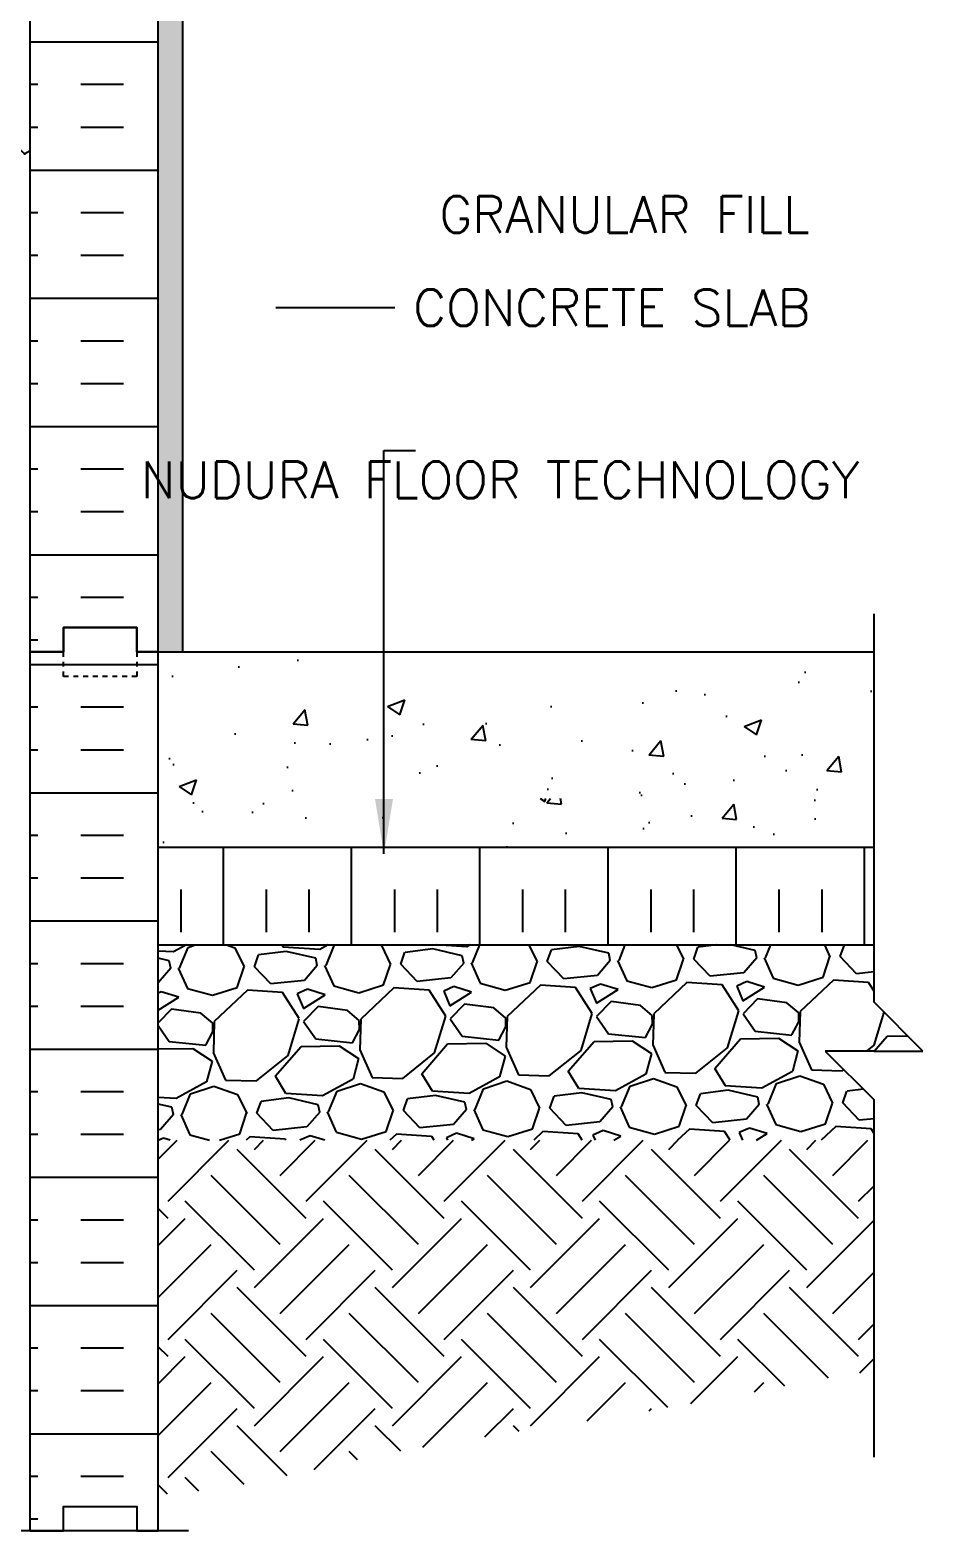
# Model space of a CAD drawing. Header units: inches. Extents: x 45.5 to 101.8, y 21.2 to 93.9.
# Drawn here: x 83.49 to 101.78, y 38.9 to 69.64 of the extents above; entities that cross this region are included whole.
import ezdxf
from ezdxf.enums import TextEntityAlignment as Align

# ---------------------------------------------------------------- set-up
doc = ezdxf.new("R2010")
doc.units = ezdxf.units.IN
doc.header["$LTSCALE"] = 0.5
doc.header["$MEASUREMENT"] = 0
doc.linetypes.add('DASHED2', pattern=[0.375, 0.25, -0.125])
doc.linetypes.add('DASHEDX2', pattern=[1.5, 1, -0.5])
for name, color, linetype in [('HATCH', 12, 'Continuous'), ('line25', 2, 'Continuous'), ('LINE50', 5, 'Continuous'), ('LINE9', 9, 'Continuous'), ('TEXT', 4, 'Continuous')]:
    doc.layers.add(name, color=color, linetype=linetype)
doc.styles.add('DIM', font='romans.shx', dxfattribs={"width": 0.7})
doc.styles.add('ROMANS', font='romans.shx', dxfattribs={"height": 1.125})
doc.dimstyles.new('ext_12', dxfattribs={"dimscale": 12, "dimtxt": 0.09375, "dimasz": 0.09375, "dimexe": 0.09375, "dimexo": 0.0625, "dimgap": 0.0625, "dimtad": 1, "dimdec": 1, "dimzin": 3, "dimdsep": 46, "dimlunit": 4, "dimtxsty": 'DIM', "dimcen": 0.09, "dimdle": 0.09375, "dimclrt": 4, "dimadec": 0, "dimazin": 0, "dimtfac": 1, "dimtdec": 1, "dimtmove": 2, "dimatfit": 3, "dimfxl": 0, "dimfrac": 2, "dimtolj": 1, "dimtzin": 0, "dimarcsym": 0})
pattern_1 = [(50, (111.077, 19.0182), (3.5863, -0.31376), [0.375, -4.125]), (355, (111.077, 19.018), (-0.69376, 3.76096), [0.3, -3.3]), (100.451, (111.3758, 18.992), (2.89255, 3.4472), [0.3187, -3.5057]), (46.184, (111.077, 20.018), (5.3362, -0.8276), [0.5625, -6.1875]), (96.636, (111.5216, 19.949), (4.6733, 4.8706), [0.47805, -5.25856]), (351.184, (111.077, 20.018), (4.6733, 4.8706), [0.45, -4.95]), (21, (111.577, 19.7682), (2.98454, -2.0131), [0.375, -4.125]), (326, (111.577, 19.768), (1.21658, 3.62575), [0.3, -3.3]), (71.451, (111.8257, 19.6004), (4.2011, 1.61265), [0.3187, -3.5057]), (37.5, (111.077, 19.0182), (0.0608, 1.66447), [0, -3.26, 0, -3.35, 0, -3.3125]), (7.5, (111.077, 19.0182), (1.31535, 1.97206), [0, -1.91, 0, -3.185, 0, -1.2625]), (327.5, (109.962, 19.0182), (2.669112, -0.112774), [0, -1.25, 0, -3.9, 0, -5.175]), (317.5, (109.462, 19.0182), (2.91593, 0.50052), [0, -1.625, 0, -2.59, 0, -3.675])]

msp = doc.modelspace()

# ---------------------------------------------------------------- hatches: boundary and pattern name
h = msp.add_hatch()
h.set_pattern_fill('AR-CONC', color=12, scale=0.02, style=0)
h.set_pattern_definition([(50, (-1153.524, -50.1647), (3.6436934, -0.318782), [0.381, -4.191]), (355, (-1153.524, -50.1647), (-0.704857, 3.821133), [0.3048, -3.3528]), (100.451, (-1153.2203, -50.1913), (2.93885, 3.502334), [0.3238, -3.5618]), (46.1842, (-1153.524, -49.1487), (5.421581, -0.840847), [0.5715, -6.2865]), (96.6356, (-1153.072, -49.219), (4.748085, 4.948511), [0.4857, -5.3427]), (351.184, (-1153.524, -49.149), (4.748092, 4.948502), [0.4572, -5.0292]), (21, (-1153.016, -49.4027), (3.0322976, -2.0453104), [0.381, -4.191]), (326, (-1153.016, -49.4027), (1.236041, 3.683759), [0.3048, -3.3528]), (71.4514, (-1152.7632, -49.573), (4.26833, 1.638457), [0.3238, -3.5618]), (37.5, (-1153.5239, -50.1647), (0.061772, 1.6911008), [0, -3.31216, 0, -3.4036, 0, -3.3655]), (7.5, (-1153.524, -50.1647), (1.3363933, 2.0036115), [0, -1.94056, 0, -3.23596, 0, -1.2827]), (327.5, (-1154.6568, -50.1647), (2.7118119, -0.1145749), [0, -1.27, 0, -3.9624, 0, -5.2578]), (317.5, (-1155.1648, -50.1647), (2.9625836, 0.50853), [0, -1.651, 0, -2.63144, 0, -3.7338])])
h.paths.add_polyline_path([(87.451, 56.901), (87.451, 54.158), (87.451, 53.901), (100.778, 53.901), (100.778, 56.901)])
h.paths.add_polyline_path([(87.451, 56.901), (86.118, 56.901), (86.118, 53.901), (87.451, 53.901), (87.451, 54.158)])
h = msp.add_hatch()
h.set_pattern_fill('AR-CONC', color=12, scale=0.5, style=0)
h.set_pattern_definition(pattern_1)
h.paths.add_polyline_path([(87.451, 53.901), (86.118, 53.901), (86.118, 52.901), (87.451, 52.901)])
h = msp.add_hatch()
h.set_pattern_fill('AR-CONC', color=12, scale=0.5, style=0)
h.set_pattern_definition(pattern_1)
h.paths.add_polyline_path([(100.778, 52.901), (100.778, 53.901), (87.451, 53.901), (87.451, 52.901)])
at = {"layer": 'HATCH'}
h = msp.add_hatch(dxfattribs=at)
h.set_pattern_fill('AR-SAND', color=256, scale=0.25, style=0)
h.set_pattern_definition([(37.5, (111.07695, 19.01817), (-0.0157483, 0.481706), [0, -0.38, 0, -0.425, 0, -0.40625]), (7.5, (111.07695, 19.0182), (0.442444, 0.7055365), [0, -0.205, 0, -0.3425, 0, -0.13125]), (327.5, (110.76945, 19.01817), (0.7785355, 0.0014148), [0, -0.125, 0, -0.45, 0, -0.5875]), (317.5, (110.76945, 19.0182), (0.7515317, 0.219419), [0, -0.0625, 0, -0.295, 0, -0.3375])])
h.paths.add_polyline_path([(86.618, 92.901), (86.118, 92.901), (86.118, 74.901), (86.118, 56.901), (86.618, 56.901)])
h = msp.add_hatch(dxfattribs=at)
h.set_pattern_fill('INSUL', color=256, scale=7, style=0)
h.set_pattern_definition([(180, (3009.6541, -340.109), (0, 2.625), []), (180, (3009.6541, -339.234), (0, 2.625), [0.875, -0.875]), (180, (3009.6541, -338.359), (0, 2.625), [0.875, -0.875])])
h.paths.add_polyline_path([(86.118, 56.901), (85.68, 56.901), (85.68, 57.401), (84.18, 57.401), (84.18, 56.901), (83.493, 56.901), (83.493, 74.901), (84.18, 74.901), (84.18, 75.401), (85.68, 75.401), (85.68, 74.901), (86.118, 74.901)])
h = msp.add_hatch(dxfattribs=at)
h.set_pattern_fill('INSUL', color=256, scale=7, style=0)
h.set_pattern_definition([(180, (3009.6541, -358.109), (0, 2.625), []), (180, (3009.6541, -357.234), (0, 2.625), [0.875, -0.875]), (180, (3009.6541, -356.359), (0, 2.625), [0.875, -0.875])])
h.paths.add_polyline_path([(86.118, 38.901), (85.68, 38.901), (85.68, 39.401), (84.18, 39.401), (84.18, 38.901), (83.493, 38.901), (83.493, 56.901), (84.18, 56.901), (84.18, 57.401), (85.68, 57.401), (85.68, 56.901), (86.118, 56.901)])
h = msp.add_hatch(dxfattribs=at)
h.set_pattern_fill('INSUL', color=256, scale=7, angle=90, style=0)
h.set_pattern_definition([(270, (111.077, 81.783), (-2.625, -2e-16), []), (270, (110.202, 81.783), (-2.625, -2e-16), [0.875, -0.875]), (270, (109.327, 81.783), (-2.625, -2e-16), [0.875, -0.875])])
h.paths.add_polyline_path([(100.778, 52.901), (100.778, 50.901), (86.118, 50.901), (86.118, 52.901)])

# ---------------------------------------------------------------- linework, layer by layer
for p, q in [((86.431, 50.757), (86.118, 50.777)), ((86.694, 50.901), (86.431, 50.757)), ((86.556, 50.429), (86.729, 50.852)), ((86.729, 50.852), (86.875, 50.901)), ((87.516, 50.901), (87.689, 50.839)), ((87.689, 50.839), (87.876, 50.452)), ((88.741, 50.767), (88.172, 50.697)), ((88.68, 50.856), (88.653, 50.901)), ((89.43, 50.809), (88.679, 50.856)), ((89.343, 50.628), (88.741, 50.767)), ((89.598, 50.901), (89.43, 50.809)), ((89.556, 50.481), (89.727, 50.901)), ((90.662, 50.901), (90.689, 50.891)), ((90.689, 50.891), (90.876, 50.504)), ((91.086, 50.508), (91.171, 50.75)), ((91.74, 50.819), (91.172, 50.749)), ((92.343, 50.68), (91.74, 50.82)), ((92.43, 50.862), (91.81, 50.901)), ((92.501, 50.901), (92.43, 50.861)), ((92.555, 50.534), (92.705, 50.901)), ((93.709, 50.901), (93.875, 50.557)), ((94.085, 50.56), (94.171, 50.802)), ((94.74, 50.872), (94.171, 50.802)), ((95.342, 50.732), (94.74, 50.872)), ((95.375, 50.583), (95.342, 50.732)), ((95.555, 50.586), (95.683, 50.901)), ((96.734, 50.901), (96.875, 50.609)), ((97.085, 50.613), (97.171, 50.854)), ((97.548, 50.901), (97.171, 50.854)), ((98.342, 50.785), (97.842, 50.901)), ((98.375, 50.635), (98.342, 50.785)), ((98.554, 50.638), (98.661, 50.901)), ((99.759, 50.901), (99.874, 50.661)), ((100.084, 50.665), (100.168, 50.901)), ((86.344, 50.575), (86.118, 50.628)), ((86.376, 50.426), (86.118, 50.128)), ((86.376, 50.426), (86.344, 50.575)), ((86.526, 50.428), (86.714, 50.012)), ((87.733, 50.03), (87.876, 50.452)), ((88.086, 50.456), (88.172, 50.697)), ((88.422, 50.102), (88.086, 50.456)), ((89.376, 50.478), (89.111, 50.174)), ((89.376, 50.478), (89.343, 50.628)), ((89.526, 50.481), (89.713, 50.064)), ((90.733, 50.082), (90.876, 50.504)), ((91.422, 50.154), (91.086, 50.509)), ((92.375, 50.531), (92.111, 50.226)), ((92.376, 50.53), (92.343, 50.68)), ((92.525, 50.533), (92.713, 50.116)), ((93.733, 50.134), (93.875, 50.557)), ((94.421, 50.207), (94.085, 50.561)), ((95.375, 50.583), (95.11, 50.278)), ((95.525, 50.586), (95.712, 50.169)), ((96.732, 50.187), (96.875, 50.609)), ((97.421, 50.259), (97.085, 50.613)), ((98.375, 50.635), (98.11, 50.331)), ((98.524, 50.638), (98.712, 50.221)), ((99.732, 50.239), (99.874, 50.662)), ((100.42, 50.311), (100.084, 50.666)), ((89.111, 50.174), (88.422, 50.102)), ((92.111, 50.226), (91.422, 50.154)), ((92.713, 50.116), (93.225, 49.975)), ((93.225, 49.975), (93.733, 50.134)), ((95.11, 50.278), (94.421, 50.206)), ((95.712, 50.169), (96.225, 50.028)), ((96.225, 50.028), (96.732, 50.186)), ((96.943, 50.13), (96.264, 49.488)), ((97.664, 50.083), (96.943, 50.13)), ((98.11, 50.331), (97.421, 50.259)), ((98.173, 50.152), (97.965, 50.058)), ((98.535, 50.038), (98.173, 50.152)), ((98.712, 50.221), (99.224, 50.08)), ((99.224, 50.08), (99.732, 50.239)), ((99.943, 50.183), (99.264, 49.541)), ((100.664, 50.135), (99.943, 50.182)), ((100.778, 50.348), (100.42, 50.311)), ((100.778, 49.956), (100.664, 50.135)), ((86.175, 49.942), (86.118, 49.916)), ((86.118, 49.567), (86.537, 49.829)), ((86.537, 49.829), (86.175, 49.942)), ((86.714, 50.012), (87.226, 49.87)), ((87.226, 49.87), (87.734, 50.029)), ((87.945, 49.973), (87.266, 49.331)), ((88.666, 49.926), (87.945, 49.973)), ((89.005, 49.392), (88.666, 49.926)), ((89.174, 49.995), (88.966, 49.901)), ((88.966, 49.901), (89.091, 49.603)), ((89.091, 49.603), (89.536, 49.881)), ((89.536, 49.881), (89.174, 49.995)), ((89.713, 50.064), (90.226, 49.923)), ((90.226, 49.923), (90.733, 50.082)), ((90.944, 50.025), (90.265, 49.384)), ((91.665, 49.978), (90.944, 50.025)), ((92.005, 49.444), (91.665, 49.978)), ((91.965, 49.953), (92.091, 49.655)), ((92.174, 50.047), (91.966, 49.953)), ((92.091, 49.655), (92.536, 49.933)), ((92.536, 49.933), (92.174, 50.047)), ((93.944, 50.078), (93.265, 49.436)), ((94.665, 50.03), (93.944, 50.078)), ((95.004, 49.496), (94.665, 50.031)), ((95.173, 50.099), (94.965, 50.006)), ((94.965, 50.006), (95.09, 49.708)), ((95.09, 49.708), (95.535, 49.986)), ((95.536, 49.986), (95.174, 50.099)), ((98.004, 49.549), (97.665, 50.083)), ((97.965, 50.058), (98.09, 49.76)), ((98.09, 49.76), (98.535, 50.038)), ((98.389, 49.795), (98.095, 49.49)), ((98.991, 49.716), (98.389, 49.795)), ((86.391, 49.586), (86.118, 49.303)), ((86.993, 49.507), (86.391, 49.586)), ((87.236, 49.3), (86.993, 49.506)), ((89.391, 49.638), (89.096, 49.333)), ((89.992, 49.559), (89.391, 49.638)), ((90.236, 49.353), (89.992, 49.558)), ((92.39, 49.691), (92.095, 49.385)), ((92.992, 49.611), (92.39, 49.691)), ((93.236, 49.405), (92.992, 49.611)), ((94.777, 48.742), (95.004, 49.496)), ((95.39, 49.743), (95.095, 49.438)), ((95.991, 49.664), (95.39, 49.743)), ((96.235, 49.457), (95.992, 49.663)), ((96.264, 49.488), (96.245, 48.858)), ((97.777, 48.794), (98.004, 49.549)), ((98.094, 49.49), (98.341, 49.134)), ((99.235, 49.51), (98.991, 49.716)), ((99.238, 49.33), (99.234, 49.51)), ((99.264, 49.541), (99.245, 48.91)), ((100.776, 48.847), (100.98, 49.525)), ((86.118, 49.25), (86.343, 48.925)), ((87.239, 49.121), (87.236, 49.301)), ((87.266, 49.331), (87.247, 48.701)), ((88.778, 48.637), (89.005, 49.391)), ((89.096, 49.333), (89.342, 48.977)), ((90.239, 49.173), (90.236, 49.353)), ((90.265, 49.384), (90.246, 48.753)), ((91.778, 48.69), (92.004, 49.444)), ((92.095, 49.386), (92.342, 49.03)), ((93.093, 48.953), (93.238, 49.225)), ((93.238, 49.225), (93.235, 49.405)), ((93.265, 49.436), (93.246, 48.806)), ((95.095, 49.438), (95.341, 49.082)), ((96.093, 49.005), (96.238, 49.278)), ((96.238, 49.278), (96.235, 49.458)), ((99.092, 49.058), (99.238, 49.33)), ((86.343, 48.925), (87.094, 48.848)), ((87.094, 48.848), (87.239, 49.121)), ((89.342, 48.977), (90.094, 48.9)), ((90.094, 48.9), (90.239, 49.173)), ((91.515, 48.265), (92.044, 48.875)), ((92.044, 48.875), (92.824, 48.888)), ((92.342, 49.03), (93.093, 48.953)), ((92.824, 48.888), (93.219, 48.625)), ((94.514, 48.318), (95.044, 48.927)), ((95.044, 48.927), (95.824, 48.94)), ((95.341, 49.082), (96.093, 49.005)), ((95.824, 48.941), (96.218, 48.678)), ((97.514, 48.37), (98.043, 48.979)), ((98.043, 48.979), (98.823, 48.993)), ((98.341, 49.134), (99.092, 49.057)), ((98.823, 48.993), (99.218, 48.73)), ((99.245, 48.911), (99.494, 48.345)), ((100.778, 48.727), (101.043, 49.032)), ((101.043, 49.032), (101.466, 49.039)), ((86.118, 48.771), (86.825, 48.783)), ((86.825, 48.784), (87.22, 48.521)), ((87.246, 48.701), (87.496, 48.135)), ((88.127, 48.116), (88.778, 48.638)), ((88.515, 48.213), (89.045, 48.822)), ((89.045, 48.822), (89.825, 48.836)), ((89.825, 48.836), (90.219, 48.573)), ((90.219, 48.573), (90.107, 48.151)), ((90.246, 48.753), (90.496, 48.188)), ((91.127, 48.168), (91.778, 48.69)), ((93.219, 48.625), (93.106, 48.203)), ((93.245, 48.806), (93.495, 48.24)), ((94.126, 48.221), (94.777, 48.742)), ((96.219, 48.677), (96.106, 48.255)), ((96.245, 48.858), (96.495, 48.293)), ((97.126, 48.273), (97.777, 48.794)), ((99.218, 48.73), (99.105, 48.308)), ((100.627, 48.727), (100.776, 48.847)), ((87.22, 48.52), (87.107, 48.098)), ((91.731, 47.909), (91.515, 48.265)), ((94.731, 47.961), (94.515, 48.317)), ((96.495, 48.292), (97.126, 48.273)), ((97.731, 48.014), (97.514, 48.37)), ((99.105, 48.308), (98.481, 47.967)), ((99.495, 48.344), (100.125, 48.325)), ((100.125, 48.325), (100.156, 48.35)), ((87.107, 48.098), (86.483, 47.757)), ((86.781, 47.852), (87.259, 48.011)), ((87.259, 48.011), (87.742, 47.839)), ((87.496, 48.135), (88.127, 48.116)), ((88.732, 47.856), (88.516, 48.213)), ((90.107, 48.15), (89.483, 47.81)), ((89.781, 47.905), (90.258, 48.063)), ((90.258, 48.063), (90.741, 47.892)), ((90.496, 48.187), (91.126, 48.168)), ((93.106, 48.203), (92.482, 47.862)), ((92.608, 47.534), (92.78, 47.957)), ((92.78, 47.957), (93.258, 48.116)), ((93.258, 48.116), (93.741, 47.944)), ((93.496, 48.24), (94.126, 48.221)), ((95.482, 47.915), (94.731, 47.962)), ((96.106, 48.255), (95.482, 47.914)), ((95.607, 47.586), (95.78, 48.01)), ((95.78, 48.01), (96.257, 48.168)), ((96.257, 48.168), (96.74, 47.996)), ((96.74, 47.996), (96.927, 47.609)), ((98.481, 47.967), (97.73, 48.014)), ((98.607, 47.639), (98.779, 48.062)), ((98.78, 48.062), (99.257, 48.22)), ((99.257, 48.22), (99.74, 48.049)), ((99.74, 48.049), (99.927, 47.662)), ((86.483, 47.758), (86.118, 47.78)), ((86.609, 47.429), (86.781, 47.852)), ((87.742, 47.839), (87.929, 47.452)), ((88.138, 47.456), (88.224, 47.698)), ((88.793, 47.767), (88.224, 47.698)), ((89.482, 47.81), (88.732, 47.857)), ((89.396, 47.628), (88.793, 47.768)), ((89.608, 47.482), (89.781, 47.905)), ((90.741, 47.892), (90.928, 47.505)), ((91.138, 47.509), (91.224, 47.75)), ((91.793, 47.82), (91.224, 47.75)), ((92.482, 47.862), (91.731, 47.909)), ((92.395, 47.681), (91.793, 47.82)), ((92.428, 47.531), (92.395, 47.68)), ((93.741, 47.944), (93.928, 47.557)), ((94.138, 47.561), (94.223, 47.802)), ((94.792, 47.872), (94.224, 47.802)), ((95.395, 47.733), (94.792, 47.872)), ((95.427, 47.583), (95.395, 47.733)), ((97.137, 47.613), (97.223, 47.855)), ((97.792, 47.925), (97.223, 47.855)), ((98.394, 47.785), (97.792, 47.925)), ((98.427, 47.636), (98.394, 47.785)), ((99.784, 47.239), (99.927, 47.662)), ((100.137, 47.666), (100.222, 47.907)), ((100.473, 47.312), (100.137, 47.666)), ((100.557, 47.948), (100.223, 47.907)), ((86.396, 47.576), (86.118, 47.64)), ((86.429, 47.426), (86.164, 47.122)), ((86.429, 47.426), (86.396, 47.576)), ((86.579, 47.429), (86.766, 47.012)), ((87.786, 47.03), (87.928, 47.453)), ((88.475, 47.102), (88.138, 47.457)), ((89.428, 47.479), (89.164, 47.174)), ((89.428, 47.479), (89.396, 47.628)), ((89.578, 47.481), (89.765, 47.064)), ((90.785, 47.082), (90.928, 47.505)), ((91.474, 47.155), (91.138, 47.509)), ((92.428, 47.531), (92.163, 47.226)), ((92.578, 47.534), (92.765, 47.117)), ((93.785, 47.135), (93.928, 47.557)), ((94.474, 47.207), (94.138, 47.561)), ((95.427, 47.583), (95.163, 47.279)), ((95.577, 47.586), (95.765, 47.169)), ((96.784, 47.187), (96.927, 47.61)), ((97.473, 47.26), (97.137, 47.614)), ((98.427, 47.636), (98.162, 47.331)), ((98.577, 47.638), (98.764, 47.222)), ((100.778, 47.343), (100.473, 47.311)), ((86.164, 47.122), (86.118, 47.117)), ((87.373, 46.901), (87.786, 47.03)), ((89.164, 47.174), (88.475, 47.102)), ((89.766, 47.064), (90.278, 46.923)), ((90.278, 46.923), (90.785, 47.082)), ((92.163, 47.226), (91.474, 47.154)), ((92.226, 47.047), (92.018, 46.954)), ((92.588, 46.934), (92.226, 47.047)), ((92.765, 47.117), (93.278, 46.976)), ((93.278, 46.976), (93.785, 47.135)), ((93.996, 47.078), (93.808, 46.901)), ((94.717, 47.031), (93.996, 47.078)), ((95.163, 47.279), (94.474, 47.207)), ((94.8, 46.901), (94.717, 47.031)), ((95.226, 47.1), (95.017, 47.006)), ((95.588, 46.986), (95.226, 47.1)), ((95.765, 47.169), (96.277, 47.028)), ((96.277, 47.028), (96.785, 47.187)), ((96.996, 47.131), (96.752, 46.901)), ((97.717, 47.083), (96.996, 47.131)), ((98.162, 47.331), (97.473, 47.259)), ((97.833, 46.901), (97.717, 47.083)), ((98.225, 47.152), (98.017, 47.058)), ((98.017, 47.058), (98.083, 46.901)), ((98.587, 47.038), (98.225, 47.152)), ((98.366, 46.901), (98.587, 47.038)), ((98.764, 47.221), (99.277, 47.08)), ((99.277, 47.08), (99.784, 47.239)), ((99.995, 47.183), (99.696, 46.901)), ((100.716, 47.135), (99.995, 47.183)), ((100.778, 47.038), (100.716, 47.136)), ((86.118, 46.513), (86.505, 46.901)), ((86.227, 46.943), (86.133, 46.901)), ((86.361, 46.901), (86.227, 46.943)), ((86.319, 45.653), (87.566, 46.901)), ((86.766, 47.012), (87.171, 46.901)), ((87.997, 46.974), (87.92, 46.901)), ((88.718, 46.926), (87.997, 46.973)), ((88.086, 46.714), (88.273, 46.901)), ((88.617, 46.183), (89.334, 46.901)), ((88.734, 46.901), (88.718, 46.926)), ((89.227, 46.995), (89.018, 46.901)), ((89.018, 46.901), (89.019, 46.901)), ((89.147, 45.653), (90.394, 46.901)), ((89.528, 46.901), (89.227, 46.995)), ((90.996, 47.026), (90.864, 46.901)), ((90.915, 46.714), (91.102, 46.901)), ((91.717, 46.978), (90.996, 47.026)), ((91.445, 46.183), (92.162, 46.901)), ((91.767, 46.901), (91.718, 46.979)), ((91.975, 45.653), (93.223, 46.901)), ((92.018, 46.954), (92.04, 46.901)), ((92.535, 46.901), (92.588, 46.934)), ((93.743, 46.714), (93.93, 46.901)), ((94.274, 46.183), (94.991, 46.901)), ((94.804, 45.653), (96.051, 46.901)), ((95.017, 47.006), (95.062, 46.901)), ((95.451, 46.901), (95.588, 46.986)), ((96.572, 46.714), (96.758, 46.901)), ((97.102, 46.183), (97.819, 46.901)), ((97.632, 45.653), (98.88, 46.901)), ((99.4, 46.714), (99.587, 46.901)), ((99.93, 46.183), (100.647, 46.901)), ((89.147, 45.3), (87.733, 46.714)), ((91.975, 45.3), (90.561, 46.714)), ((94.804, 45.3), (93.39, 46.714)), ((97.632, 45.3), (96.218, 46.714)), ((100.461, 45.3), (99.047, 46.714)), ((88.617, 44.769), (87.202, 46.183)), ((91.445, 44.769), (90.031, 46.183)), ((94.274, 44.769), (92.859, 46.183)), ((97.102, 44.769), (95.688, 46.183)), ((99.93, 44.769), (98.516, 46.183)), ((100.461, 45.653), (100.778, 45.971)), ((86.319, 45.3), (86.118, 45.501)), ((88.086, 44.239), (86.672, 45.653)), ((90.915, 44.239), (89.501, 45.653)), ((93.743, 44.239), (92.329, 45.653)), ((96.572, 44.239), (95.157, 45.653)), ((99.4, 44.239), (97.986, 45.653)), ((86.118, 44.745), (86.672, 45.3)), ((88.086, 43.885), (89.501, 45.3)), ((90.915, 43.885), (92.329, 45.3)), ((93.743, 43.885), (95.157, 45.3)), ((96.572, 43.885), (97.986, 45.3)), ((99.4, 43.885), (100.778, 45.264)), ((86.118, 43.684), (87.202, 44.769)), ((88.617, 43.355), (90.031, 44.769)), ((91.445, 43.355), (92.859, 44.769)), ((94.274, 43.355), (95.688, 44.769)), ((97.102, 43.355), (98.516, 44.769)), ((86.319, 42.825), (87.733, 44.239)), ((89.147, 42.825), (90.561, 44.239)), ((91.975, 42.825), (93.39, 44.239)), ((94.804, 42.825), (96.218, 44.239)), ((97.632, 42.825), (99.047, 44.239)), ((99.93, 43.355), (100.778, 44.203)), ((89.147, 42.471), (87.733, 43.885)), ((91.975, 42.471), (90.561, 43.885)), ((94.804, 42.471), (93.39, 43.885)), ((97.632, 42.471), (96.218, 43.885)), ((100.461, 42.471), (99.047, 43.885)), ((88.617, 41.941), (87.202, 43.355)), ((91.445, 41.941), (90.031, 43.355)), ((94.274, 41.941), (92.859, 43.355)), ((97.102, 41.941), (95.688, 43.355)), ((99.845, 42.027), (98.516, 43.355)), ((100.461, 42.825), (100.778, 43.142)), ((88.086, 41.411), (86.672, 42.825)), ((90.915, 41.411), (89.501, 42.825)), ((93.743, 41.411), (92.329, 42.825)), ((96.554, 41.428), (95.157, 42.825)), ((98.946, 41.864), (97.986, 42.825)), ((86.319, 42.471), (86.118, 42.672)), ((86.118, 41.917), (86.672, 42.471)), ((88.086, 41.057), (89.501, 42.471)), ((90.915, 41.057), (92.329, 42.471)), ((93.743, 41.057), (95.157, 42.471)), ((97.027, 41.513), (97.986, 42.471)), ((100.485, 42.142), (100.778, 42.435)), ((86.118, 40.856), (87.202, 41.941)), ((88.617, 40.527), (90.031, 41.941)), ((91.536, 40.617), (92.859, 41.941)), ((94.9, 41.153), (95.688, 41.941)), ((98.326, 41.751), (98.516, 41.941)), ((86.319, 39.996), (87.733, 41.411)), ((89.31, 40.16), (90.561, 41.411)), ((92.808, 40.829), (93.39, 41.411)), ((96.168, 41.36), (96.218, 41.411)), ((88.758, 40.032), (87.733, 41.057)), ((91.083, 40.535), (90.561, 41.057)), ((93.508, 40.938), (93.39, 41.057)), ((87.877, 39.853), (87.202, 40.527)), ((90.197, 40.36), (90.031, 40.527)), ((86.951, 39.717), (86.672, 39.996)), ((86.305, 39.656), (86.118, 39.844))]:
    msp.add_line(p, q, dxfattribs=at)
msp.add_lwpolyline([(83.493, 67.158, 0.094524), (83.378, 67.095, 0.520567), (82.905, 67.095, 0.520567), (82.624, 67.095, 0.520567), (82.189, 66.979, 0.520567), (81.745, 66.979, 0.520567), (81.532, 66.979, 0.205872), (81.493, 67.003)], format="xyb", dxfattribs=at)
at = {"layer": 'line25'}
for p, q in [((83.493, 56.901), (83.493, 74.901)), ((83.493, 38.901), (83.493, 56.901)), ((86.118, 52.901), (100.778, 52.901)), ((86.118, 50.901), (100.778, 50.901)), ((86.118, 50.901), (100.778, 50.901))]:
    msp.add_line(p, q, dxfattribs=at)
at = {"layer": 'LINE50'}
for p, q in [((86.118, 56.901), (86.118, 74.901)), ((86.118, 38.901), (86.118, 56.901)), ((86.118, 56.901), (100.778, 56.901)), ((86.118, 50.901), (100.778, 50.901))]:
    msp.add_line(p, q, dxfattribs=at)
for points in [[(86.118, 56.901), (85.68, 56.901), (85.68, 57.401), (84.18, 57.401), (84.18, 56.901), (83.493, 56.901)], [(83.493, 56.901), (84.18, 56.901), (84.18, 57.401), (85.68, 57.401), (85.68, 56.901), (86.118, 56.901)], [(83.493, 38.901), (84.18, 38.901), (84.18, 39.401), (85.68, 39.401), (85.68, 38.901), (86.118, 38.901)]]:
    msp.add_lwpolyline(points, dxfattribs=at)
at = {"layer": 'LINE9'}
for p, q in [((86.618, 92.901), (86.618, 56.901)), ((100.778, 49.727), (100.778, 57.684)), ((101.778, 48.727), (100.778, 49.727)), ((100.778, 48.727), (99.778, 48.727)), ((99.778, 48.727), (100.778, 47.727)), ((100.778, 48.727), (101.778, 48.727)), ((100.778, 40.414), (100.778, 47.727)), ((86.737, 38.901), (78.098, 38.901))]:
    msp.add_line(p, q, dxfattribs=at)
at = {"layer": 'LINE9', "linetype": 'DASHED2', "ltscale": 0.15}
msp.add_lwpolyline([(85.68, 56.901), (85.68, 56.901), (85.68, 56.401), (84.18, 56.401), (84.18, 56.901), (84.18, 56.901)], dxfattribs=at)
at = {"layer": 'TEXT'}
msp.add_line((90.961, 63.951), (88.525, 63.951), dxfattribs=at)
for points in [[(87.451, 50.507, 0, 0.36, 0), (87.451, 51.587, 0, 0, 0), (87.451, 65.916, 0, 0, 0), (91.517, 65.916, 0, 0, 0)], [(88.525, 56.66, 0, 0.36, 0), (88.525, 57.74, 0, 0, 0), (88.525, 63.951, 0, 0, 0)]]:
    msp.add_lwpolyline(points, format="xyseb", dxfattribs=at)

# ---------------------------------------------------------------- texts
at = {"layer": 'TEXT', "style": 'ROMANS'}
for s, p in [(' GRANULAR FILL', (91.361, 65.86)), (' CONCRETE SLAB', (90.826, 63.951))]:
    msp.add_text(s, height=0.75, dxfattribs=at).set_placement(p, align=Align.MIDDLE_LEFT)
at = {"layer": 'TEXT', "linetype": 'DASHEDX2', "insert": (100.484, 60.424), "char_height": 0.75, "width": 15.3273, "attachment_point": 6, "style": 'ROMANS'}
msp.add_mtext('NUDURA FLOOR TECHNOLOGY', dxfattribs=at)

# ---------------------------------------------------------------- leaders
at = {"layer": 'TEXT'}
msp.add_leader([(90.741, 52.765), (90.741, 61.025), (91.384, 61.025)], dimstyle='ext_12', override={"dimgap": 0.0625, "dimtad": 0}, dxfattribs=at)

doc.saveas('drawing.dxf')
